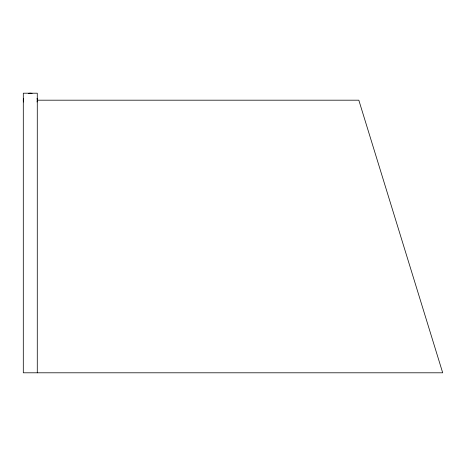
<?xml version="1.0" encoding="UTF-8"?>
<svg xmlns="http://www.w3.org/2000/svg" width="466" height="466" viewBox="0 0 466 466"><rect width="100%" height="100%" fill="white"/><g stroke="black" fill="none" stroke-linecap="round" stroke-linejoin="round"><path stroke-width="0.7" d="M37.28 100.19L358.82 100.19L442.7 372.8L23.3 372.8L23.3 93.2L37.28 93.2L37.28 372.8M37.041 98.378A6.99 6.99 0 0 1 37.041 102.002M23.539 102.002A6.99 6.99 0 0 1 23.539 98.378M28.478 93.439A6.99 6.99 0 0 1 32.102 93.439"/></g></svg>
